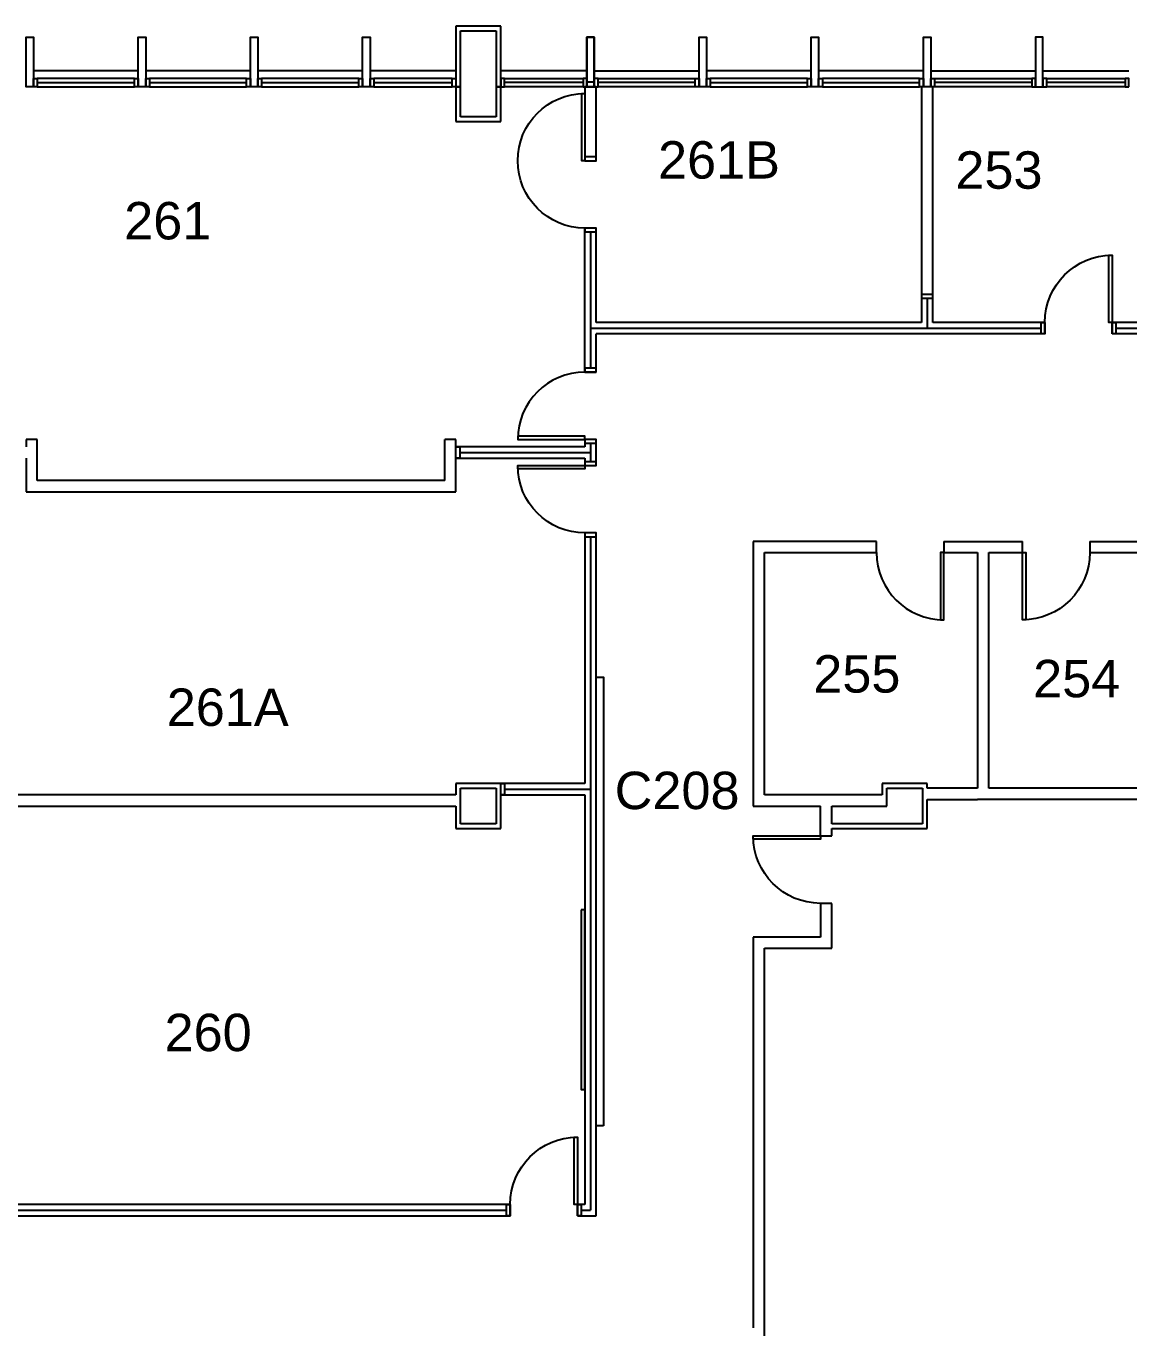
# Model space of a CAD drawing. Header units: inches. Extents: x -60 to 4788, y -1491 to 1233.
# Drawn here: x 829 to 1419, y 138 to 834 of the extents above; entities that cross this region are included whole.
import ezdxf

# ---------------------------------------------------------------- set-up
doc = ezdxf.new("R2010")
doc.units = ezdxf.units.IN
doc.header["$LTSCALE"] = 48
doc.header["$MEASUREMENT"] = 0
doc.layers.add('A-Anno-Note', color=231, linetype='Continuous', lineweight=25)
doc.layers.add('A-FLOR-CASE', color=3, linetype='Continuous', lineweight=25)
for name, color, linetype in [('A-DOOR', 4, 'Continuous'), ('A-GLAZ', 3, 'Continuous'), ('A-WALL', 5, 'Continuous'), ('A-WALL-JAMB', 6, 'Continuous')]:
    doc.layers.add(name, color=color, linetype=linetype)

# ---------------------------------------------------------------- blocks, each defined once
blk = doc.blocks.new('*U153')
at = {"linetype": 'ByBlock', "lineweight": -2}
for p, q in [((225.03, 0), (6, 0)), ((365, 0), (231.03, 0)), ((365, -6), (365, 0)), ((401, 0), (401, -6)), ((405, 0), (401, 0)), ((451, 0), (451, -6)), ((451, 0), (528, 0)), ((0, -6), (365, -6)), ((401, -6), (415, -6)), ((415, 0), (411, 0)), ((415, -6), (415, 0)), ((451, -6), (471.5, -6)), ((477.5, -6), (528, -6)), ((528, -6), (528, 0)), ((564, 0), (564, -6)), ((603.5, 0), (564, 0)), ((564, -6), (603.5, -6)), ((603.5, -6), (603.5, 0))]:
    blk.add_line(p, q, dxfattribs=at)
at = {"lineweight": -2}
for p, q in [((225.03, 0), (6, 0)), ((365, 0), (231.03, 0)), ((365, -6), (365, 0)), ((401, 0), (401, -6)), ((405, 0), (401, 0)), ((451, 0), (451, -6)), ((451, 0), (528, 0)), ((0, -6), (365, -6)), ((401, -6), (415, -6)), ((415, 0), (411, 0)), ((415, -6), (415, 0)), ((451, -6), (471.5, -6)), ((477.5, -6), (528, -6)), ((528, -6), (528, 0)), ((564, 0), (564, -6)), ((603.5, 0), (564, 0)), ((564, -6), (603.5, -6)), ((603.5, -6), (603.5, 0))]:
    blk.add_line(p, q, dxfattribs=at)
blk = doc.blocks.new('*U156')
at = {"linetype": 'ByBlock', "lineweight": -2}
for p, q in [((66, 3), (0, 3)), ((66, -3), (66, 3)), ((102, 3), (102, -3)), ((102, 3), (144, 3)), ((144, -3), (144, 3)), ((180, 3), (306, 3)), ((180, 3), (180, -3)), ((306, -3), (306, 3)), ((342, 3), (384, 3)), ((342, 3), (342, -3)), ((384, -3), (384, 3)), ((420, 3), (420, -3)), ((480, 3), (420, 3)), ((6, -3), (66, -3)), ((102, -3), (120, -3)), ((126, -3), (144, -3)), ((180, -3), (240, -3)), ((246, -3), (306, -3)), ((342, -3), (360, -3)), ((366, -3), (384, -3)), ((420, -3), (480, -3))]:
    blk.add_line(p, q, dxfattribs=at)
at = {"lineweight": -2}
for p, q in [((66, 3), (0, 3)), ((66, -3), (66, 3)), ((102, 3), (102, -3)), ((102, 3), (144, 3)), ((144, -3), (144, 3)), ((180, 3), (306, 3)), ((180, 3), (180, -3)), ((306, -3), (306, 3)), ((342, 3), (384, 3)), ((342, 3), (342, -3)), ((384, -3), (384, 3)), ((420, 3), (420, -3)), ((480, 3), (420, 3)), ((6, -3), (66, -3)), ((102, -3), (120, -3)), ((126, -3), (144, -3)), ((180, -3), (240, -3)), ((246, -3), (306, -3)), ((342, -3), (360, -3)), ((366, -3), (384, -3)), ((420, -3), (480, -3))]:
    blk.add_line(p, q, dxfattribs=at)
blk = doc.blocks.new('*U224')
at = {"linetype": 'ByBlock', "lineweight": -2}
for p, q in [((21.5, 0), (-1.25, 0)), ((1.25, -2.5), (20.25, -2.5))]:
    blk.add_line(p, q, dxfattribs=at)
at = {"lineweight": -2}
for p, q in [((21.5, 0), (-1.25, 0)), ((1.25, -2.5), (20.25, -2.5))]:
    blk.add_line(p, q, dxfattribs=at)
blk = doc.blocks.new('*U225')
at = {"linetype": 'ByBlock', "lineweight": -2}
for p, q in [((12, 1.25), (0, 1.25)), ((24, 1.25), (18, 1.25)), ((2.5, -1.25), (21.5, -1.25))]:
    blk.add_line(p, q, dxfattribs=at)
at = {"lineweight": -2}
for p, q in [((12, 1.25), (0, 1.25)), ((24, 1.25), (18, 1.25)), ((2.5, -1.25), (21.5, -1.25))]:
    blk.add_line(p, q, dxfattribs=at)
blk = doc.blocks.new('*U244')
at = {"linetype": 'ByBlock', "lineweight": -2}
for p, q in [((132, 0), (6, 0)), ((132, -6), (132, 0)), ((6, -6), (132, -6))]:
    blk.add_line(p, q, dxfattribs=at)
at = {"lineweight": -2}
for p, q in [((132, 0), (6, 0)), ((132, -6), (132, 0)), ((6, -6), (132, -6))]:
    blk.add_line(p, q, dxfattribs=at)
blk = doc.blocks.new('*U245')
at = {"linetype": 'ByBlock', "lineweight": -2}
for p, q in [((22.75, 0), (-1.25, 0)), ((1.25, -2.5), (20.25, -2.5))]:
    blk.add_line(p, q, dxfattribs=at)
at = {"lineweight": -2}
for p, q in [((22.75, 0), (-1.25, 0)), ((1.25, -2.5), (20.25, -2.5))]:
    blk.add_line(p, q, dxfattribs=at)
blk = doc.blocks.new('*U246')
at = {"linetype": 'ByBlock', "lineweight": -2}
for p, q in [((49.75, 0), (-1.25, 0)), ((1.25, -2.5), (49.75, -2.5))]:
    blk.add_line(p, q, dxfattribs=at)
at = {"lineweight": -2}
for p, q in [((49.75, 0), (-1.25, 0)), ((1.25, -2.5), (49.75, -2.5))]:
    blk.add_line(p, q, dxfattribs=at)
blk = doc.blocks.new('*U247')
at = {"linetype": 'ByBlock', "lineweight": -2}
for p, q in [((2.5, 1.25), (0, 1.25)), ((24, 1.25), (8.5, 1.25)), ((2.5, -1.25), (21.5, -1.25))]:
    blk.add_line(p, q, dxfattribs=at)
at = {"lineweight": -2}
for p, q in [((2.5, 1.25), (0, 1.25)), ((24, 1.25), (8.5, 1.25)), ((2.5, -1.25), (21.5, -1.25))]:
    blk.add_line(p, q, dxfattribs=at)
blk = doc.blocks.new('*U256')
at = {"linetype": 'ByBlock', "lineweight": -2}
for p, q in [((1.25, 0), (91.25, 0)), ((97.25, 0), (442.25, 0)), ((1.25, -6), (76.25, -6)), ((82.25, -6), (196.25, -6)), ((202.25, -6), (316.25, -6)), ((322.25, -6), (436.25, -6)), ((469.25, 0), (442.25, 0)), ((442.25, -6), (469.25, -6))]:
    blk.add_line(p, q, dxfattribs=at)
at = {"lineweight": -2}
for p, q in [((1.25, 0), (91.25, 0)), ((97.25, 0), (442.25, 0)), ((1.25, -6), (76.25, -6)), ((82.25, -6), (196.25, -6)), ((202.25, -6), (316.25, -6)), ((322.25, -6), (436.25, -6)), ((469.25, 0), (442.25, 0)), ((442.25, -6), (469.25, -6))]:
    blk.add_line(p, q, dxfattribs=at)
blk = doc.blocks.new('*U273')
at = {"linetype": 'ByBlock', "lineweight": -2}
for p, q in [((17.25, 0), (-1.25, 0)), ((17.25, -2.5), (17.25, 0)), ((1.25, -2.5), (17.25, -2.5))]:
    blk.add_line(p, q, dxfattribs=at)
at = {"lineweight": -2}
for p, q in [((17.25, 0), (-1.25, 0)), ((17.25, -2.5), (17.25, 0)), ((1.25, -2.5), (17.25, -2.5))]:
    blk.add_line(p, q, dxfattribs=at)
blk = doc.blocks.new('*U274')
at = {"linetype": 'ByBlock', "lineweight": -2}
for p, q in [((0, 0), (0, -2.5)), ((32.5, 0), (0, 0)), ((0, -2.5), (30, -2.5))]:
    blk.add_line(p, q, dxfattribs=at)
at = {"lineweight": -2}
for p, q in [((0, 0), (0, -2.5)), ((32.5, 0), (0, 0)), ((0, -2.5), (30, -2.5))]:
    blk.add_line(p, q, dxfattribs=at)
blk = doc.blocks.new('*U275')
at = {"linetype": 'ByBlock', "lineweight": -2}
for p, q in [((17.25, 0), (1.25, 0)), ((17.25, -2.5), (17.25, 0)), ((-1.25, -2.5), (17.25, -2.5))]:
    blk.add_line(p, q, dxfattribs=at)
at = {"lineweight": -2}
for p, q in [((17.25, 0), (1.25, 0)), ((17.25, -2.5), (17.25, 0)), ((-1.25, -2.5), (17.25, -2.5))]:
    blk.add_line(p, q, dxfattribs=at)
blk = doc.blocks.new('*U276')
at = {"linetype": 'ByBlock', "lineweight": -2}
for p, q in [((0, 0), (0, -2.5)), ((30, 0), (0, 0)), ((0, -2.5), (32.5, -2.5))]:
    blk.add_line(p, q, dxfattribs=at)
at = {"lineweight": -2}
for p, q in [((0, 0), (0, -2.5)), ((30, 0), (0, 0)), ((0, -2.5), (32.5, -2.5))]:
    blk.add_line(p, q, dxfattribs=at)
blk = doc.blocks.new('*U277')
at = {"linetype": 'ByBlock', "lineweight": -2}
for p, q in [((21.5, 1.25), (-2.5, 1.25)), ((0, -1.25), (19, -1.25))]:
    blk.add_line(p, q, dxfattribs=at)
at = {"lineweight": -2}
for p, q in [((21.5, 1.25), (-2.5, 1.25)), ((0, -1.25), (19, -1.25))]:
    blk.add_line(p, q, dxfattribs=at)
blk = doc.blocks.new('*U278')
at = {"linetype": 'ByBlock', "lineweight": -2}
for p, q in [((19, 1.25), (0, 1.25)), ((-2.5, -1.25), (21.5, -1.25))]:
    blk.add_line(p, q, dxfattribs=at)
at = {"lineweight": -2}
for p, q in [((19, 1.25), (0, 1.25)), ((-2.5, -1.25), (21.5, -1.25))]:
    blk.add_line(p, q, dxfattribs=at)
blk = doc.blocks.new('*U385')
at = {"linetype": 'ByBlock', "lineweight": -2}
for p, q in [((4, 0), (-6, 0)), ((4, -6), (4, 0)), ((40, 0), (40, -6)), ((390, 0), (40, 0)), ((414, 0), (396, 0)), ((0, -6), (4, -6)), ((40, -6), (390, -6)), ((396, -6), (408, -6))]:
    blk.add_line(p, q, dxfattribs=at)
at = {"lineweight": -2}
for p, q in [((4, 0), (-6, 0)), ((4, -6), (4, 0)), ((40, 0), (40, -6)), ((390, 0), (40, 0)), ((414, 0), (396, 0)), ((0, -6), (4, -6)), ((40, -6), (390, -6)), ((396, -6), (408, -6))]:
    blk.add_line(p, q, dxfattribs=at)
blk = doc.blocks.new('*U386')
at = {"linetype": 'ByBlock', "lineweight": -2}
for p, q in [((24, 1.25), (5.97, 1.25)), ((2.5, -1.25), (21.5, -1.25))]:
    blk.add_line(p, q, dxfattribs=at)
at = {"lineweight": -2}
for p, q in [((24, 1.25), (5.97, 1.25)), ((2.5, -1.25), (21.5, -1.25))]:
    blk.add_line(p, q, dxfattribs=at)
blk = doc.blocks.new('*U389')
at = {"linetype": 'ByBlock', "lineweight": -2}
for p, q in [((132, 0), (6, 0)), ((6, -6), (132, -6))]:
    blk.add_line(p, q, dxfattribs=at)
at = {"lineweight": -2}
for p, q in [((132, 0), (6, 0)), ((6, -6), (132, -6))]:
    blk.add_line(p, q, dxfattribs=at)
blk = doc.blocks.new('*U390')
at = {"linetype": 'ByBlock', "lineweight": -2}
for p, q in [((12, 1.25), (6, 1.25)), ((0, -1.25), (9.5, -1.25))]:
    blk.add_line(p, q, dxfattribs=at)
at = {"lineweight": -2}
for p, q in [((12, 1.25), (6, 1.25)), ((0, -1.25), (9.5, -1.25))]:
    blk.add_line(p, q, dxfattribs=at)
blk = doc.blocks.new('*U394')
at = {"linetype": 'ByBlock', "lineweight": -2}
for p, q in [((6, 0), (132, 0)), ((347, 0), (138, 0)), ((0, -6), (36, -6)), ((42, -6), (341, -6))]:
    blk.add_line(p, q, dxfattribs=at)
at = {"lineweight": -2}
for p, q in [((6, 0), (132, 0)), ((347, 0), (138, 0)), ((0, -6), (36, -6)), ((42, -6), (341, -6))]:
    blk.add_line(p, q, dxfattribs=at)
blk = doc.blocks.new('*U396')
at = {"linetype": 'ByBlock', "lineweight": -2}
for p, q in [((30, 0), (-6, 0)), ((0, -6), (36, -6))]:
    blk.add_line(p, q, dxfattribs=at)
at = {"lineweight": -2}
for p, q in [((30, 0), (-6, 0)), ((0, -6), (36, -6))]:
    blk.add_line(p, q, dxfattribs=at)
blk = doc.blocks.new('*U397')
at = {"linetype": 'ByBlock', "lineweight": -2}
for p, q in [((24, 0), (6, 0)), ((24, -6), (24, 0)), ((60, 0), (60, -6)), ((60, 0), (76, 0)), ((0, -6), (24, -6)), ((60, -6), (64, -6)), ((66.5, -6), (76, -6))]:
    blk.add_line(p, q, dxfattribs=at)
at = {"lineweight": -2}
for p, q in [((24, 0), (6, 0)), ((24, -6), (24, 0)), ((60, 0), (60, -6)), ((60, 0), (76, 0)), ((0, -6), (24, -6)), ((60, -6), (64, -6)), ((66.5, -6), (76, -6))]:
    blk.add_line(p, q, dxfattribs=at)
blk = doc.blocks.new('*U398')
at = {"linetype": 'ByBlock', "lineweight": -2}
for p, q in [((141.5, 0), (0, 0)), ((6, -6), (135.5, -6))]:
    blk.add_line(p, q, dxfattribs=at)
at = {"lineweight": -2}
for p, q in [((141.5, 0), (0, 0)), ((6, -6), (135.5, -6))]:
    blk.add_line(p, q, dxfattribs=at)
blk = doc.blocks.new('*U400')
at = {"linetype": 'ByBlock', "lineweight": -2}
for p, q in [((18, 3), (6, 3)), ((345, 3), (24, 3)), ((0, -3), (18, -3)), ((24, -3), (345, -3))]:
    blk.add_line(p, q, dxfattribs=at)
at = {"lineweight": -2}
for p, q in [((18, 3), (6, 3)), ((345, 3), (24, 3)), ((0, -3), (18, -3)), ((24, -3), (345, -3))]:
    blk.add_line(p, q, dxfattribs=at)
blk = doc.blocks.new('*U401')
at = {"linetype": 'ByBlock', "lineweight": -2}
for p, q in [((22.75, 0), (-1.25, 0)), ((1.25, -2.5), (20.25, -2.5))]:
    blk.add_line(p, q, dxfattribs=at)
at = {"lineweight": -2}
for p, q in [((22.75, 0), (-1.25, 0)), ((1.25, -2.5), (20.25, -2.5))]:
    blk.add_line(p, q, dxfattribs=at)
blk = doc.blocks.new('*U402')
at = {"linetype": 'ByBlock', "lineweight": -2}
for p, q in [((28.25, 0), (-1.25, 0)), ((70.25, 0), (34.25, 0)), ((1.25, -6), (64.25, -6))]:
    blk.add_line(p, q, dxfattribs=at)
at = {"lineweight": -2}
for p, q in [((28.25, 0), (-1.25, 0)), ((70.25, 0), (34.25, 0)), ((1.25, -6), (64.25, -6))]:
    blk.add_line(p, q, dxfattribs=at)
blk = doc.blocks.new('*U484')
at = {"linetype": 'ByBlock', "lineweight": -2}
for p, q in [((46.25, 3), (0, 3)), ((0, 3), (0, 2.97)), ((1.25, -3), (46.25, -3))]:
    blk.add_line(p, q, dxfattribs=at)
at = {"lineweight": -2}
for p, q in [((46.25, 3), (0, 3)), ((0, 3), (0, 2.97)), ((1.25, -3), (46.25, -3))]:
    blk.add_line(p, q, dxfattribs=at)
blk = doc.blocks.new('*U590')
at = {"linetype": 'ByBlock', "lineweight": -2}
for p, q in [((69, 0), (0, 0)), ((0, -6), (69, -6))]:
    blk.add_line(p, q, dxfattribs=at)
at = {"lineweight": -2}
for p, q in [((69, 0), (0, 0)), ((0, -6), (69, -6))]:
    blk.add_line(p, q, dxfattribs=at)
blk = doc.blocks.new('*U591')
at = {"linetype": 'ByBlock', "lineweight": -2}
for p, q in [((37, 0), (0, 0)), ((60, 0), (43, 0)), ((60, -6), (60, 0)), ((96, 0), (138, 0)), ((96, 0), (96, -6)), ((138, -6), (138, 0)), ((174, 0), (174, -6)), ((174, 0), (300, 0)), ((300, -6), (300, 0)), ((414, 0), (414, -6)), ((414, 0), (498, 0)), ((498, -6), (498, 0)), ((534, 0), (534, -6)), ((534, 0), (660, 0)), ((660, -6), (660, 0)), ((696, 0), (696, -6)), ((696, 0), (738, 0)), ((738, -6), (738, 0)), ((774, 0), (774, -6)), ((774, 0), (1014, 0)), ((0, -6), (60, -6)), ((96, -6), (114, -6)), ((120, -6), (138, -6)), ((174, -6), (234, -6)), ((240, -6), (300, -6)), ((336, 0), (336, -6)), ((336, 0), (378, 0)), ((336, -6), (354, -6)), ((360, -6), (378, -6)), ((378, -6), (378, 0)), ((414, -6), (474, -6)), ((480, -6), (498, -6)), ((534, -6), (594, -6)), ((600, -6), (660, -6)), ((696, -6), (714, -6)), ((720, -6), (738, -6)), ((774, -6), (834, -6)), ((840, -6), (1014, -6))]:
    blk.add_line(p, q, dxfattribs=at)
at = {"lineweight": -2}
for p, q in [((37, 0), (0, 0)), ((60, 0), (43, 0)), ((60, -6), (60, 0)), ((96, 0), (138, 0)), ((96, 0), (96, -6)), ((138, -6), (138, 0)), ((174, 0), (174, -6)), ((174, 0), (300, 0)), ((300, -6), (300, 0)), ((414, 0), (414, -6)), ((414, 0), (498, 0)), ((498, -6), (498, 0)), ((534, 0), (534, -6)), ((534, 0), (660, 0)), ((660, -6), (660, 0)), ((696, 0), (696, -6)), ((696, 0), (738, 0)), ((738, -6), (738, 0)), ((774, 0), (774, -6)), ((774, 0), (1014, 0)), ((0, -6), (60, -6)), ((96, -6), (114, -6)), ((120, -6), (138, -6)), ((174, -6), (234, -6)), ((240, -6), (300, -6)), ((336, 0), (336, -6)), ((336, 0), (378, 0)), ((336, -6), (354, -6)), ((360, -6), (378, -6)), ((378, -6), (378, 0)), ((414, -6), (474, -6)), ((480, -6), (498, -6)), ((534, -6), (594, -6)), ((600, -6), (660, -6)), ((696, -6), (714, -6)), ((720, -6), (738, -6)), ((774, -6), (834, -6)), ((840, -6), (1014, -6))]:
    blk.add_line(p, q, dxfattribs=at)
blk = doc.blocks.new('*U24')
at = {"linetype": 'ByBlock', "lineweight": -2}
for p, q in [((224, 0), (-6, 0)), ((0, -6), (218, -6))]:
    blk.add_line(p, q, dxfattribs=at)
at = {"lineweight": -2}
for p, q in [((224, 0), (-6, 0)), ((0, -6), (218, -6))]:
    blk.add_line(p, q, dxfattribs=at)
blk = doc.blocks.new('*U25')
at = {"linetype": 'ByBlock', "lineweight": -2}
for p, q in [((6, 0), (28, 0)), ((28, -6), (28, 0)), ((0, -6), (18, -6)), ((24, -6), (28, -6))]:
    blk.add_line(p, q, dxfattribs=at)
at = {"lineweight": -2}
for p, q in [((6, 0), (28, 0)), ((28, -6), (28, 0)), ((0, -6), (18, -6)), ((24, -6), (28, -6))]:
    blk.add_line(p, q, dxfattribs=at)
blk = doc.blocks.new('*U26')
at = {"linetype": 'ByBlock', "lineweight": -2}
for p, q in [((18, 0), (0, 0)), ((28, 0), (24, 0)), ((28, -6), (28, 0)), ((6, -6), (28, -6))]:
    blk.add_line(p, q, dxfattribs=at)
at = {"lineweight": -2}
for p, q in [((18, 0), (0, 0)), ((28, 0), (24, 0)), ((28, -6), (28, 0)), ((6, -6), (28, -6))]:
    blk.add_line(p, q, dxfattribs=at)

msp = doc.modelspace()

# ---------------------------------------------------------------- linework, layer by layer
at = {"layer": 'A-DOOR', "linetype": 'ByBlock', "lineweight": -2}
for points in [[(1128, 762), (1126.25, 762), (1126.25, 798), (1128, 798)], [(1410, 675.5), (1408.25, 675.5), (1408.25, 711.5), (1410, 711.5)], [(1128, 613), (1128, 614.75), (1092, 614.75), (1092, 613)], [(1128, 599), (1128, 597.25), (1092, 597.25), (1092, 599)], [(1320, 552.5), (1318.25, 552.5), (1318.25, 516.5), (1320, 516.5)], [(1362, 552.5), (1363.75, 552.5), (1363.75, 516.5), (1362, 516.5)], [(1254, 401), (1254, 399.25), (1218, 399.25), (1218, 401)], [(1124, 204), (1122.25, 204), (1122.25, 240), (1124, 240)]]:
    msp.add_lwpolyline(points, close=True, dxfattribs=at)
at = {"layer": 'A-DOOR', "linetype": 'ByBlock', "lineweight": -2, "extrusion": (-8.40295e-73, -3.7744e-57, -1)}
for centre, end in [((-1128, 762), 90), ((-1128, 599), 0)]:
    msp.add_arc(centre, 36, 270, end, dxfattribs=at)
at = {"layer": 'A-DOOR', "linetype": 'ByBlock', "lineweight": -2, "extrusion": (0, -1.79426e-57, -1)}
msp.add_arc((-1410, 675.5), 36, 0, 90, dxfattribs=at)
at = {"layer": 'A-DOOR', "linetype": 'ByBlock', "lineweight": -2}
for centre, start, end in [((1128, 613), 90, 180), ((1320, 552.5), 180, 270)]:
    msp.add_arc(centre, 36, start, end, dxfattribs=at)
at = {"layer": 'A-DOOR', "linetype": 'ByBlock', "lineweight": -2, "extrusion": (0, 1.53751e-57, -1)}
msp.add_arc((-1362, 552.5), 36, 180, 270, dxfattribs=at)
at = {"layer": 'A-DOOR', "linetype": 'ByBlock', "lineweight": -2, "extrusion": (-2.08519e-73, -9.29129e-58, -1)}
msp.add_arc((-1254, 401), 36, 270, 0, dxfattribs=at)
at = {"layer": 'A-DOOR', "linetype": 'ByBlock', "lineweight": -2, "extrusion": (0, -2.70903e-58, -1)}
msp.add_arc((-1124, 204), 36, 0, 90, dxfattribs=at)
at = {"layer": 'A-FLOR-CASE'}
for points in [[(1138, 246), (1134, 246), (1134, 486), (1138, 486)], [(1126, 361.51), (1126, 265.51), (1128, 265.51), (1128, 361.51)]]:
    msp.add_lwpolyline(points, close=True, dxfattribs=at)
at = {"layer": 'A-GLAZ'}
for p, q in [((889.01, 810), (833.01, 810)), ((949.01, 810), (893.01, 810)), ((1009.01, 810), (953.01, 810)), ((1059, 810), (1013.01, 810)), ((1129, 810), (1083, 810)), ((1133, 810), (1189, 810)), ((1249, 810), (1193, 810)), ((1309, 810), (1253, 810)), ((1313, 810), (1369, 810)), ((1373, 810), (1419, 810)), ((887.01, 806), (835.01, 806)), ((835.01, 803.75), (887.01, 803.75)), ((835.01, 801.5), (887.01, 801.5)), ((947.01, 806), (895.01, 806)), ((895.01, 803.75), (947.01, 803.75)), ((895.01, 801.5), (947.01, 801.5)), ((1007.01, 806), (955.01, 806)), ((955.01, 803.75), (1007.01, 803.75)), ((955.01, 801.5), (1007.01, 801.5)), ((1057, 806), (1015.01, 806)), ((1015.01, 803.75), (1057, 803.75)), ((1015.01, 801.5), (1057, 801.5)), ((1085, 806), (1127, 806)), ((1127, 803.75), (1085, 803.75)), ((1127, 801.5), (1085, 801.5)), ((1135, 806), (1187, 806)), ((1187, 803.75), (1135, 803.75)), ((1187, 801.5), (1135, 801.5)), ((1247, 806), (1195, 806)), ((1195, 803.75), (1247, 803.75)), ((1195, 801.5), (1247, 801.5)), ((1307, 806), (1255, 806)), ((1255, 803.75), (1307, 803.75)), ((1255, 801.5), (1307, 801.5)), ((1315, 806), (1367, 806)), ((1367, 803.75), (1315, 803.75)), ((1367, 801.5), (1315, 801.5)), ((1375, 806), (1417, 806)), ((1417, 803.75), (1375, 803.75)), ((1417, 801.5), (1375, 801.5)), ((1131, 724), (1131, 651.12)), ((1311, 688.5), (1311, 672.5)), ((1131, 672.5), (1372, 672.5)), ((1412, 672.5), (1450, 672.5)), ((1061, 606.03), (1131, 606.03)), ((1131, 611), (1131, 601)), ((1131, 561), (1131, 201)), ((1085, 426.03), (1131, 426.03)), ((740, 201), (1086, 201)), ((1126, 201), (1131, 201))]:
    msp.add_line(p, q, dxfattribs=at)
at = {"layer": 'A-WALL-JAMB'}
for points in [[(833.01, 801.5), (829.01, 801.5), (829.01, 828), (833.01, 828)], [(893.01, 801.5), (889.01, 801.5), (889.01, 828), (893.01, 828)], [(953.01, 801.5), (949.01, 801.5), (949.01, 828), (953.01, 828)], [(1013.01, 801.5), (1009.01, 801.5), (1009.01, 828), (1013.01, 828)], [(1133, 804), (1129, 804), (1129, 828), (1133, 828)], [(1129, 801.5), (1133, 801.5), (1133, 828), (1129, 828)], [(1193, 801.5), (1189, 801.5), (1189, 828), (1193, 828)], [(1253, 801.5), (1249, 801.5), (1249, 828), (1253, 828)], [(1313, 801.5), (1309, 801.5), (1309, 828), (1313, 828)], [(1369, 801.5), (1373, 801.5), (1373, 828), (1369, 828)], [(833.01, 801.5), (833.01, 806), (835.01, 806), (835.01, 801.5)], [(887.01, 801.5), (887.01, 806), (889.01, 806), (889.01, 801.5)], [(893.01, 801.5), (893.01, 806), (895.01, 806), (895.01, 801.5)], [(947.01, 801.5), (947.01, 806), (949.01, 806), (949.01, 801.5)], [(953.01, 801.5), (953.01, 806), (955.01, 806), (955.01, 801.5)], [(1007.01, 801.5), (1007.01, 806), (1009.01, 806), (1009.01, 801.5)], [(1013.01, 801.5), (1013.01, 806), (1015.01, 806), (1015.01, 801.5)], [(1057, 801.5), (1057, 806), (1059, 806), (1059, 801.5)], [(1085, 801.5), (1085, 806), (1083, 806), (1083, 801.5)], [(1129, 801.5), (1129, 806), (1127, 806), (1127, 801.5)], [(1135, 801.5), (1135, 806), (1133, 806), (1133, 801.5)], [(1187, 801.5), (1187, 806), (1189, 806), (1189, 801.5)], [(1193, 801.5), (1193, 806), (1195, 806), (1195, 801.5)], [(1247, 801.5), (1247, 806), (1249, 806), (1249, 801.5)], [(1253, 801.5), (1253, 806), (1255, 806), (1255, 801.5)], [(1307, 801.5), (1307, 806), (1309, 806), (1309, 801.5)], [(1313, 801.5), (1313, 806), (1315, 806), (1315, 801.5)], [(1369, 801.5), (1369, 806), (1367, 806), (1367, 801.5)], [(1375, 801.5), (1375, 806), (1373, 806), (1373, 801.5)], [(1419, 801.5), (1419, 806), (1417, 806), (1417, 801.5)], [(1128, 762), (1134, 762), (1134, 764), (1128, 764)], [(1128, 724), (1134, 724), (1134, 726), (1128, 726)], [(1308, 688.5), (1314, 688.5), (1314, 690.5), (1308, 690.5)], [(1372, 669.5), (1372, 675.5), (1374, 675.5), (1374, 669.5)], [(1410, 669.5), (1410, 675.5), (1412, 675.5), (1412, 669.5)], [(1128, 649.12), (1134, 649.12), (1134, 651.12), (1128, 651.12)], [(1128, 611), (1134, 611), (1134, 613), (1128, 613)], [(1059, 603), (1059, 609), (1061, 609), (1061, 603)], [(1128, 599), (1134, 599), (1134, 601), (1128, 601)], [(1128, 561), (1134, 561), (1134, 563), (1128, 563)], [(1083, 423.03), (1083, 429.03), (1085, 429.03), (1085, 423.03)], [(1086, 198), (1086, 204), (1088, 204), (1088, 198)], [(1124, 198), (1124, 204), (1126, 204), (1126, 198)]]:
    msp.add_lwpolyline(points, close=True, dxfattribs=at)

# ---------------------------------------------------------------- block references
at = {"layer": 'A-WALL'}
for name, p, rotation in [('*U274', (1059, 801.5), 90), ('*U278', (1080.5, 832.75), 180.0000000003453), ('*U276', (1080.5, 801.5), 90), ('*U273', (1059, 784.25), 90), ('*U275', (1080.5, 784.25), 90), ('*U153', (1128, 198), 90), ('*U244', (1308, 669.5), 90), ('*U277', (1080.5, 784.25), 180.0000000005732), ('*U591', (2148, 669.5), 180), ('*U26', (829, 585), 90), ('*U25', (1053, 585), 90), ('*U590', (1128, 603), 180), ('*U24', (1053, 585), 180), ('*U156', (1218, 555.5), 359.9999999999935), ('*U398', (1218, 417), 90), ('*U389', (1338, 420.5), 89.99999987943002), ('*U224', (1060.25, 429), 1.563306237032948e-10), ('*U225', (1060.25, 405), 90), ('*U386', (1081.75, 429), 270), ('*U484', (1081.75, 426.03), 359.9999999999968), ('*U245', (1288.25, 429), 1.595875116971134e-10), ('*U390', (1288.25, 417), 90), ('*U247', (1309.75, 429), 270), ('*U256', (1780.25, 420.5), 179.9999999999968), ('*U400', (714, 420), 359.9999999999968), ('*U402', (1288.25, 417), 179.9999999999968), ('*U397', (1254, 341), 90), ('*U401', (1081.75, 405), 179.9999999998437), ('*U246', (1309.75, 405), 180.0000000000684), ('*U394', (1218, 0), 90), ('*U396', (1254, 341), 179.9999999999968), ('*U385', (1128, 198), 180)]:
    msp.add_blockref(name, p, dxfattribs=dict(at, rotation=rotation))

# ---------------------------------------------------------------- texts
at = {"layer": 'A-Anno-Note', "char_height": 20, "attachment_point": 1}
for s, insert in [('{\\fArial|b0|i0|c0|p34;261B}', (1167.09, 772.44)), ('{\\fArial|b0|i0|c0|p34;253}', (1326.14, 767.02)), ('{\\fArial|b0|i0|c0|p34;261}', (881.51, 739.93)), ('{\\fArial|b0|i0|c0|p34;255}', (1250.13, 497.66)), ('{\\fArial|b0|i0|c0|p34;254}', (1367.74, 495.16)), ('{\\fArial|b0|i0|c0|p34;261A}', (904.29, 479.85)), ('{\\fArial|b0|i0|c0|p34;C208}', (1143.89, 435.37)), ('{\\fArial|b0|i0|c0|p34;260}', (903.11, 305.97))]:
    msp.add_mtext(s, dxfattribs=dict(at, insert=insert))

doc.saveas('drawing.dxf')
